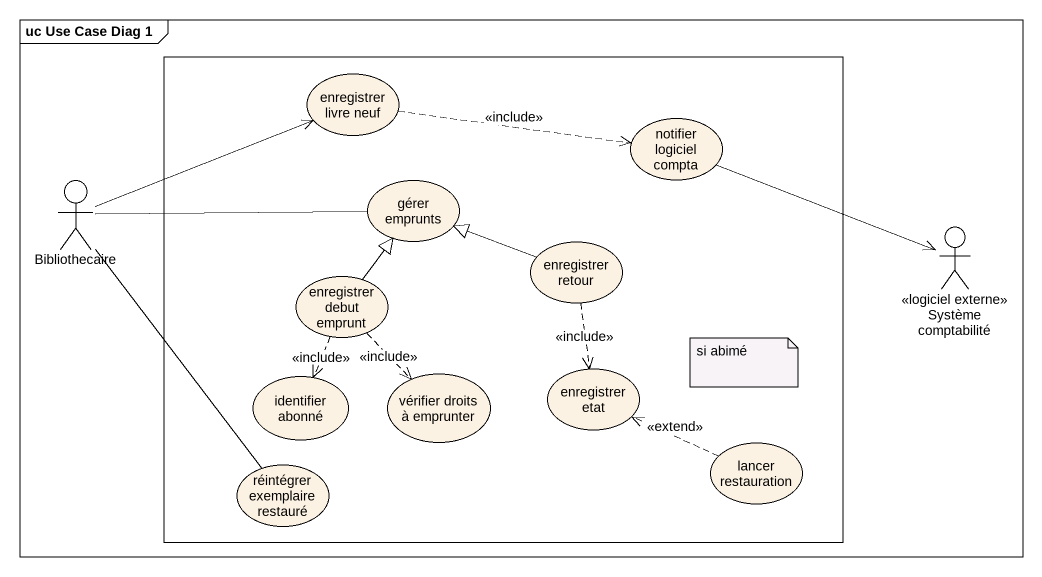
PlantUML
@startuml
mainframe uc Use Case Diag 1
rectangle " " as rectangle1 {
  usecase "enregistrer livre neuf" as enregistrer_livre_neuf
  usecase "notifier logiciel compta" as notifier_logiciel_compta
  usecase "gérer emprunts" as gérer_emprunts
  usecase "enregistrer retour" as enregistrer_retour
  usecase "enregistrer debut emprunt" as enregistrer_debut_emprunt
  usecase "identifier abonné" as identifier_abonné
  usecase "vérifier droits à emprunter" as vérifier_droits_à_emprunter
  usecase "enregistrer etat" as enregistrer_etat
  usecase "réintégrer exemplaire restauré" as réintégrer_exemplaire
  usecase "lancer restauration" as lancer_restauration
}
actor Bibliothecaire
actor "Système comptabilité" as Système_comptabilité <<logiciel externe>>
enregistrer_livre_neuf .right.> notifier_logiciel_compta : <<include>>
notifier_logiciel_compta -right-> Système_comptabilité
Bibliothecaire -right-> enregistrer_livre_neuf
Bibliothecaire -right- gérer_emprunts
Bibliothecaire -- réintégrer_exemplaire
enregistrer_retour -left-|> gérer_emprunts
enregistrer_retour ..> enregistrer_etat : <<include>>
enregistrer_debut_emprunt -up-|> gérer_emprunts
enregistrer_debut_emprunt ..> identifier_abonné : <<include>>
enregistrer_debut_emprunt ..> vérifier_droits_à_emprunter : <<include>>
lancer_restauration .left.> enregistrer_etat : <<extend>>
note as N1
  si abimé
end note
@enduml
